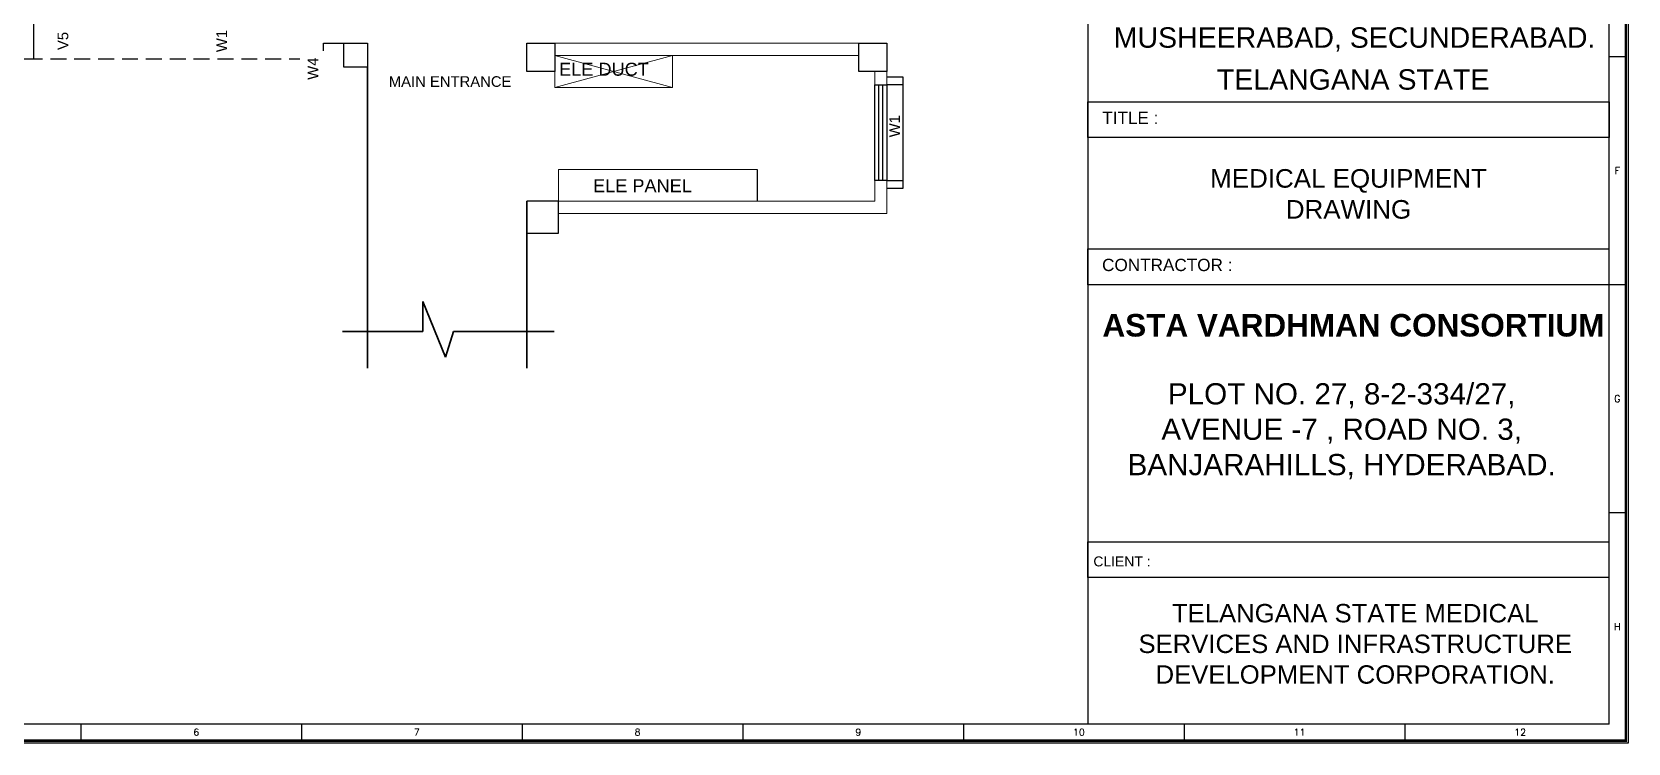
# Model space of a CAD drawing. Extents: x 3485972 to 3601240, y -625657 to -591207.
# Drawn here: x 3505867 to 3535960, y -625657 to -612261 of the extents above; entities that cross this region are included whole.
import ezdxf
from ezdxf.enums import TextEntityAlignment as Align

# ---------------------------------------------------------------- set-up
doc = ezdxf.new("R2010")
doc.units = 0
doc.header["$LTSCALE"] = 6
doc.header["$MEASUREMENT"] = 0
doc.linetypes.add('HIDDEN', pattern=[0.375, 0.25, -0.125])
doc.layers.get('0').update_dxf_attribs({"linetype": 'CONTINUOUS'})
doc.layers.add('AREA', color=193, linetype='CONTINUOUS', plot=False)
for name, color, linetype in [('Chajja', 7, 'CONTINUOUS'), ('COL', 5, 'CONTINUOUS'), ('JOINERY', 7, 'CONTINUOUS'), ('TEXT', 250, 'CONTINUOUS'), ('TITLE', 7, 'CONTINUOUS'), ('walls', 252, 'CONTINUOUS'), ('Window', 161, 'CONTINUOUS')]:
    doc.layers.add(name, color=color, linetype=linetype)
doc.layers.add('D.F', color=251, linetype='CONTINUOUS', lineweight=5)
doc.layers.add('WALL', color=8, linetype='CONTINUOUS', lineweight=35)
doc.styles.add('ARIAL', font='arial.ttf')
doc.styles.add('ROMANS', font='romans.shx')

# ---------------------------------------------------------------- blocks, each defined once
blk = doc.blocks.new('A$C66962185')
at = {"layer": 'TITLE'}
for q in [(360.7, -140930.66), (2.14, -141176.03)]:
    blk.add_line((360.7, -141176.03), q, dxfattribs=at)
at = {"layer": 'TITLE', "color": 7}
for p, q in [((363, -141084.59), (360.7, -141084.59)), ((363, -141115.84), (360.7, -141115.84)), ((363, -141147.08), (360.7, -141147.08))]:
    blk.add_line(p, q, dxfattribs=at)
at = {"layer": 'TITLE', "color": 0}
for p, q in [((151.16, -141178.33), (151.16, -141176.03)), ((181.42, -141178.33), (181.42, -141176.03)), ((211.69, -141178.33), (211.69, -141176.03)), ((241.95, -141178.33), (241.95, -141176.03)), ((272.21, -141178.33), (272.21, -141176.03)), ((302.47, -141178.33), (302.47, -141176.03)), ((332.74, -141178.33), (332.74, -141176.03))]:
    blk.add_line(p, q, dxfattribs=at)
at = {"layer": 'TITLE', "color": 7, "const_width": 0.355}
blk.add_lwpolyline([(363, -140928.36), (363, -141178.33), (0, -141178.33), (0, -140928.36)], close=True, dxfattribs=at)
at = {"layer": 'TITLE', "color": 7, "style": 'ROMANS'}
for s, p in [('F', (361.83, -141100.19)), ('G', (361.83, -141131.44)), ('H', (361.83, -141162.68))]:
    blk.add_text(s, height=0.952, dxfattribs=at).set_placement(p, align=Align.MIDDLE)
at = {"layer": 'TITLE', "color": 0, "style": 'ROMANS'}
for s, p in [('6', (166.94, -141177.15)), ('7', (197.2, -141177.15)), ('8', (227.46, -141177.15)), ('9', (257.73, -141177.15)), ('10', (287.99, -141177.15)), ('11', (318.25, -141177.15)), ('12', (348.51, -141177.15))]:
    blk.add_text(s, height=0.952, dxfattribs=at).set_placement(p, align=Align.MIDDLE)

msp = doc.modelspace()

# ---------------------------------------------------------------- linework, layer by layer
at = {"ltscale": 2}
msp.add_line((3535602, -625298), (3525773, -625298), dxfattribs=at)
at = {"layer": 'AREA'}
for points in [[(3485972, -591208), (3535960, -591207), (3535960, -625656), (3485972, -625657)], [(3486015, -591251), (3535917, -591250), (3535917, -625613), (3486015, -625614)]]:
    msp.add_lwpolyline(points, close=True, dxfattribs=at)
at = {"layer": 'Chajja', "color": 7, "linetype": 'ByBlock'}
for p, q in [((3511366, -612620), (3511366, -612475)), ((3511366, -612475), (3511746, -612475))]:
    msp.add_line(p, q, dxfattribs=at)
at = {"layer": 'Chajja', "linetype": 'HIDDEN', "ltscale": 200}
msp.add_line((3488216, -612770), (3510916, -612770), dxfattribs=at)
at = {"layer": 'Chajja', "color": 8, "linetype": 'ByBlock'}
msp.add_line((3522286, -613260, -101231), (3522286, -615060, -101231), dxfattribs=at)
at = {"layer": 'Chajja', "color": 7, "linetype": 'ByBlock', "elevation": -101231}
for points in [[(3521986, -613110), (3522286, -613110), (3522286, -613260), (3521986, -613260)], [(3521986, -615060), (3522286, -615060), (3522286, -615210), (3521986, -615210)]]:
    msp.add_lwpolyline(points, dxfattribs=at)
at = {"layer": 'COL'}
for points in [[(3505901, -612020), (3505151, -612020), (3505151, -612770), (3505901, -612770)], [(3511746, -612925), (3511746, -612475), (3512196, -612475), (3512196, -612925)], [(3515196, -613005), (3515196, -612475), (3515726, -612475), (3515726, -613005)], [(3521456, -613005), (3521456, -612475), (3521986, -612475), (3521986, -613005)]]:
    msp.add_lwpolyline(points, close=True, dxfattribs=at)
at = {"layer": 'COL', "elevation": -101231}
msp.add_lwpolyline([(3515796, -616050), (3515796, -615450), (3515196, -615450), (3515196, -616050)], close=True, dxfattribs=at)
at = {"layer": 'D.F', "color": 7, "lineweight": 0}
for p, q in [((3515726, -612475), (3521456, -612475)), ((3515726, -612705), (3519541, -612705)), ((3519656, -612705), (3521456, -612705)), ((3515515, -615450), (3521456, -615450))]:
    msp.add_line(p, q, dxfattribs=at)
at = {"layer": 'D.F'}
for points in [[(3515196, -613005), (3515196, -612475), (3515726, -612475), (3515726, -613005)], [(3521456, -613005), (3521456, -612475), (3521986, -612475), (3521986, -613005)]]:
    msp.add_lwpolyline(points, close=True, dxfattribs=at)
at = {"layer": 'D.F', "color": 8, "lineweight": 0}
msp.add_lwpolyline([(3515726, -613305), (3515726, -612705), (3517944, -612705), (3517944, -613305)], close=True, dxfattribs=at)
for points in [[(3515726, -613305), (3517944, -612705)], [(3517944, -613305), (3515726, -612705)]]:
    msp.add_lwpolyline(points, dxfattribs=at)
at = {"layer": 'D.F', "color": 7, "linetype": 'ByBlock', "elevation": -101231}
msp.add_lwpolyline([(3521986, -613110), (3522286, -613110), (3522286, -613260), (3521986, -613260)], dxfattribs=at)
at = {"layer": 'TITLE'}
msp.add_line((3525773, -591566), (3525773, -625298), dxfattribs=at)
for points in [[(3525776, -613577), (3535602, -613577), (3535602, -614252), (3525776, -614252)], [(3525773, -616349), (3535598, -616349), (3535598, -617023), (3525773, -617023)], [(3525773, -621864), (3535598, -621864), (3535598, -622539), (3525773, -622539)]]:
    msp.add_lwpolyline(points, close=True, dxfattribs=at)
at = {"layer": 'WALL', "linetype": 'ByBlock'}
for p, q in [((3512196, -612925), (3512196, -618596)), ((3515196, -615450), (3515196, -618592)), ((3513235, -617907), (3513235, -617339)), ((3513235, -617339), (3513661, -618386)), ((3511725, -617907), (3513235, -617907)), ((3513661, -618386), (3513817, -617907)), ((3513817, -617907), (3515714, -617907))]:
    msp.add_line(p, q, dxfattribs=at)
at = {"layer": 'WALL', "lineweight": 0}
for p, q in [((3515726, -612705), (3519656, -612705)), ((3519656, -612705), (3521456, -612705)), ((3515796, -615450, -101231), (3515796, -614850, -101231)), ((3515796, -614850, -101231), (3519541, -614850, -101231))]:
    msp.add_line(p, q, dxfattribs=at)
at = {"layer": 'WALL', "color": 7, "lineweight": 0, "elevation": -101231}
for points in [[(3515796, -615450), (3521756, -615450), (3521756, -613005)], [(3515796, -615680), (3521986, -615680), (3521986, -613005)]]:
    msp.add_lwpolyline(points, dxfattribs=at)
at = {"layer": 'walls', "linetype": 'ByBlock'}
msp.add_line((3519541, -614850, -101231), (3519541, -615450, -101231), dxfattribs=at)
at = {"layer": 'Window', "linetype": 'Continuous', "elevation": -101231}
for points in [[(3521986, -615060), (3521756, -615060), (3521756, -613260), (3521986, -613260)], [(3521906, -615060), (3521836, -615060), (3521836, -613260), (3521906, -613260)]]:
    msp.add_lwpolyline(points, close=True, dxfattribs=at)

# ---------------------------------------------------------------- block references
at = {"layer": 'TITLE', "xscale": 137.4720978042101, "yscale": 137.4720968119004, "zscale": 137.4720972069543}
msp.add_blockref('A$C66962185', (3486015, 18782467), dxfattribs=at)

# ---------------------------------------------------------------- texts
at = {"layer": 'D.F', "color": 7, "linetype": 'Continuous', "style": 'ARIAL'}
for s, p in [('ELE DUCT', (3516652, -613160, -80985)), ('ELE PANEL', (3517377, -615354, -80985))]:
    msp.add_text(s, height=244.9, dxfattribs=at).set_placement(p, align=Align.BOTTOM_CENTER)
at = {"layer": 'JOINERY', "style": 'ARIAL', "width": 1}
for s, p in [('V5', (3506552, -612603)), ('W1', (3509545, -612642)), ('W4', (3511264, -613163)), ('W1', (3522231, -614246, -101231))]:
    msp.add_text(s, height=200, rotation=90, dxfattribs=at).set_placement(p)
at = {"layer": 'TEXT', "insert": (3513751, -613197), "char_height": 200, "width": 2770.91, "attachment_point": 5, "style": 'ARIAL'}
msp.add_mtext('MAIN ENTRANCE', dxfattribs=at)
at = {"layer": 'TITLE', "color": 6, "style": 'ARIAL'}
for s, p in [('MUSHEERABAD, SECUNDERABAD.', (3530803, -612559)), ('TELANGANA STATE', (3530776, -613349))]:
    msp.add_text(s, height=384.91, dxfattribs=at).set_placement(p, align=Align.CENTER)
for s, height, p in [('TITLE :', 231.2, (3526046, -613995)), ('CONTRACTOR :', 231.19, (3526043, -616766)), ('CLIENT :', 187.7, (3525879, -622329))]:
    msp.add_text(s, height=height, dxfattribs=at).set_placement(p)
at = {"layer": 'TITLE', "color": 6, "linetype": 'ByBlock', "style": 'ARIAL'}
for s, insert, char_height, width, attachment_point in [('MEDICAL EQUIPMENT DRAWING', (3530689, -614845), 350, 6606.61, 2), ('{\\fArial|b1|i0|c0|p34;ASTA VARDHMAN CONSORTIUM}', (3526050, -617574, -1105), 425, 9707.94, 1), ('PLOT NO. 27, 8-2-334/27, AVENUE -7 , ROAD NO. 3, BANJARAHILLS, HYDERABAD. ', (3530560, -618878), 400, 8333.77, 2)]:
    msp.add_mtext(s, dxfattribs=dict(at, insert=insert, char_height=char_height, width=width, attachment_point=attachment_point))
at = {"layer": 'TITLE', "color": 6, "insert": (3530816, -623037), "char_height": 346.42, "width": 9138.63, "attachment_point": 2, "style": 'ARIAL'}
msp.add_mtext('{\\fArial|b0|i0|c0|p34;TELANGANA STATE MEDICAL SERVICES AND INFRASTRUCTURE DEVELOPMENT CORPORATION.}', dxfattribs=at)

doc.saveas('drawing.dxf')
